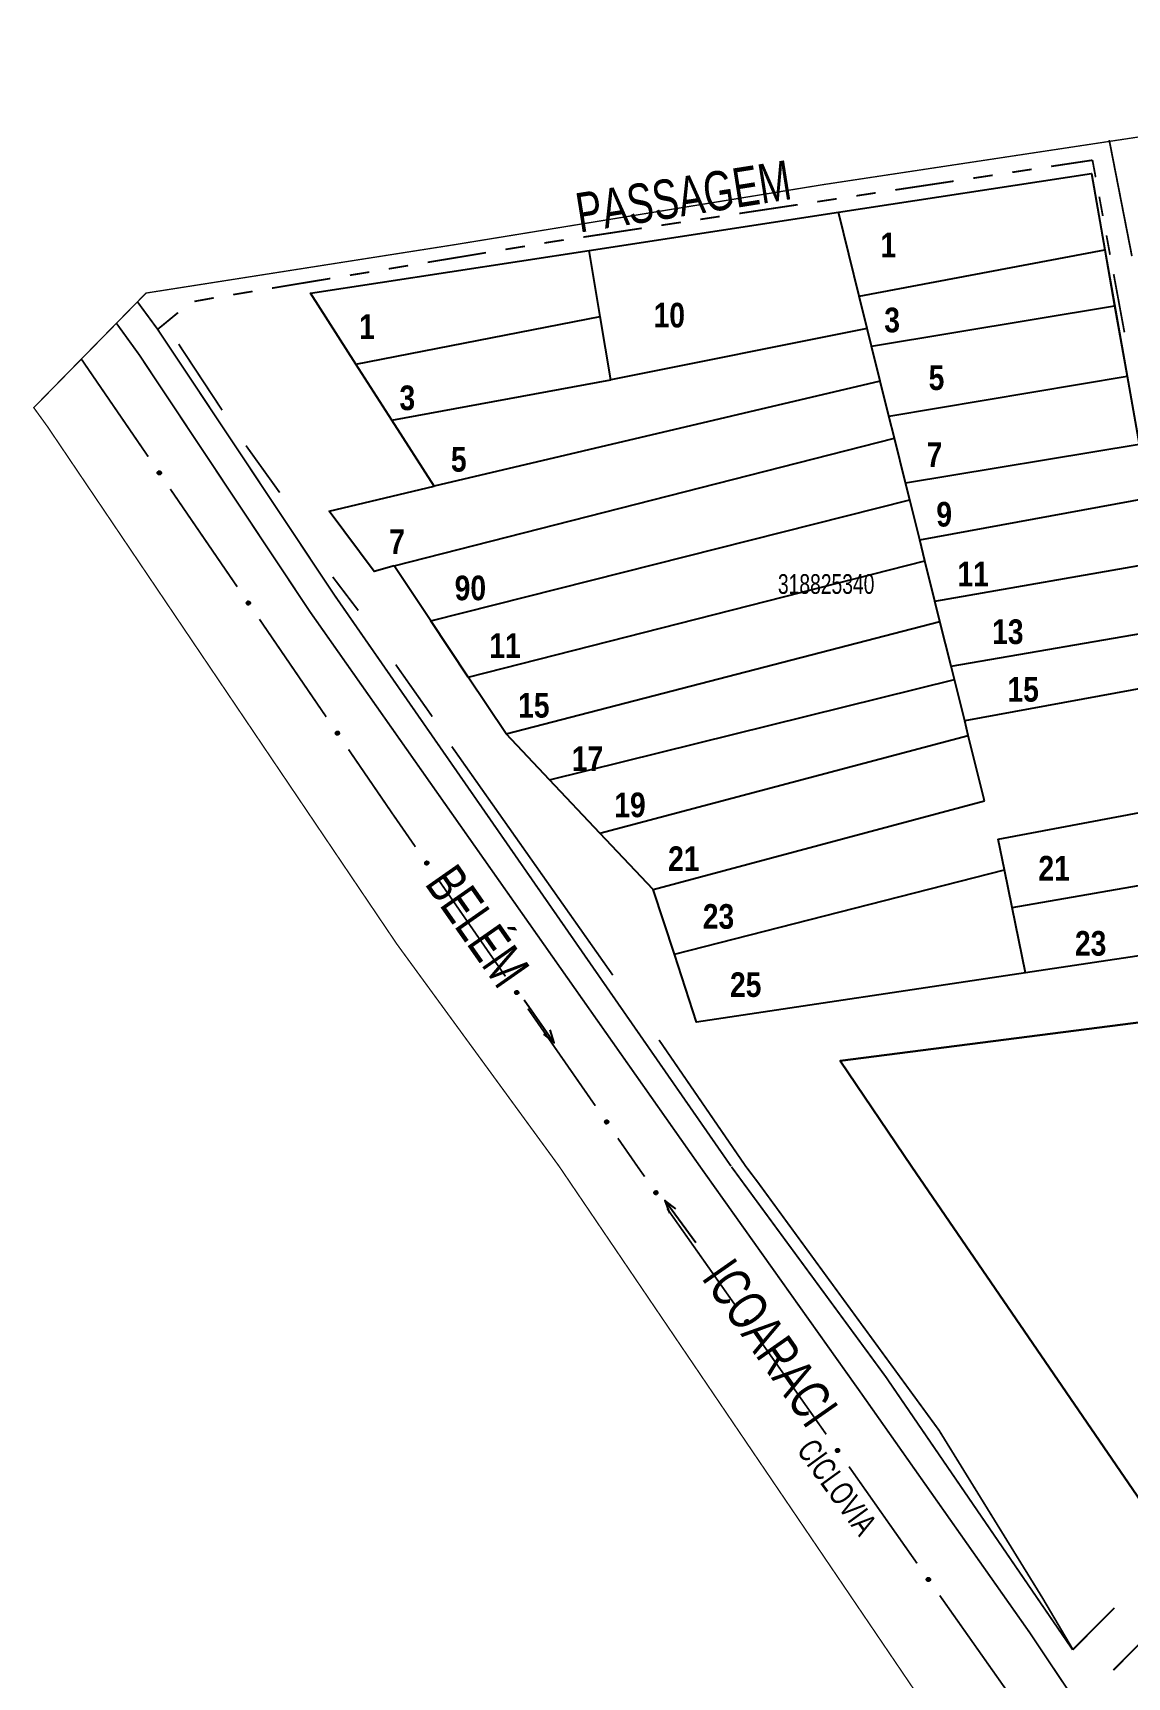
# Model space of a CAD drawing. Extents: x 204834 to 208707, y 4853033 to 4855981.
# Drawn here: x 204834.2 to 204945.2, y 4854819.3 to 4854986.2 of the extents above; entities that cross this region are included whole.
import ezdxf
from ezdxf.enums import TextEntityAlignment as Align

# ---------------------------------------------------------------- set-up
doc = ezdxf.new("R2010")
doc.units = 0
doc.header["$LTSCALE"] = 1.5
doc.header["$MEASUREMENT"] = 0
for name, pattern in [('PHANTOMX2', [5, 2.5, -0.5, 0.5, -0.5, 0.5, -0.5]), ('TRACO_05', [11, 7, -1, 0.5, -1, 0.5, -1]), ('TRACO_25', [8, 3, -1, 1, -1, 1, -1])]:
    doc.linetypes.add(name, pattern=pattern)
for name, color, linetype in [('CD-MALHA-LOTES', 40, 'CONTINUOUS'), ('CD_TXT_QUADRA', 7, 'CONTINUOUS'), ('HD-VALAS-DRENOS', 170, 'CONTINUOUS'), ('LM-LIM-SETOR-FISCAL', 7, 'CONTINUOUS'), ('RU-QUADRAS', 6, 'CONTINUOUS'), ('SV-EIXO-ROD-ESTR', 7, 'CONTINUOUS'), ('SV-EIXO-RUA-N-PAV', 6, 'CONTINUOUS'), ('SV-FX-DOM-EST', 20, 'CONTINUOUS'), ('SV-ROD-ESTADUAIS', 20, 'CONTINUOUS'), ('SV-RUA-NAO-PAV-S-GUIA-C-GUIA', 7, 'PHANTOMX2'), ('SV-TXT-ROD-EST', 20, 'CONTINUOUS'), ('SV-TXT-RUA-N-PAV-S-GUIA-C-GUIA', 7, 'CONTINUOUS'), ('SV-TXT-RUA-PAV-S-GUIA-C-GUIA', 7, 'CONTINUOUS'), ('Th_NmrPort', 7, 'CONTINUOUS')]:
    doc.layers.add(name, color=color, linetype=linetype)
doc.styles.add('ARIAL', font='ARIAL.TTF')
doc.styles.get("Standard").update_dxf_attribs({"font": 'swisscbo.ttf'})
doc.linetypes.add('Limite', pattern='A,20,-3,[130,ltypeshp.shx,S=6.35,R=0,X=0,Y=0],-3,20', length=46)

# ---------------------------------------------------------------- blocks, each defined once
blk = doc.blocks.new('COD048', base_point=(204885.53, 4854885.92))
at = {"layer": 'SV-TXT-ROD-EST'}
blk.add_line((204886.863333, 4854885.52), (204888.196667, 4854885.92), dxfattribs=at)
blk.add_lwpolyline([(204882.863333, 4854885.92), (204888.196667, 4854885.92), (204886.863333, 4854886.32)], dxfattribs=at)

msp = doc.modelspace()

# ---------------------------------------------------------------- linework, layer by layer
at = {"layer": 'CD-MALHA-LOTES', "linetype": 'Continuous', "flags": 128}
for points in [[(204915.87, 4854968.03), (204941.54, 4854971.97)], [(204941.54, 4854971.97), (204942.9, 4854964.23)], [(204890.59, 4854964.15), (204915.87, 4854968.03)], [(204917.98, 4854959.51), (204915.87, 4854968.03)], [(204862.33, 4854959.82), (204890.59, 4854964.15)], [(204891.71, 4854957.44), (204890.59, 4854964.15)], [(204917.98, 4854959.51), (204942.9, 4854964.23)], [(204942.9, 4854964.23), (204943.9, 4854958.52)], [(204866.93, 4854952.63), (204862.33, 4854959.82)], [(204918.8, 4854956.22), (204917.98, 4854959.51)], [(204919.24, 4854954.44), (204943.9, 4854958.52)], [(204943.9, 4854958.52), (204945.16, 4854951.4)], [(204866.93, 4854952.63), (204891.71, 4854957.44)], [(204892.78, 4854951.03), (204891.71, 4854957.44)], [(204918.8, 4854956.22), (204892.78, 4854951.03)], [(204919.24, 4854954.44), (204918.8, 4854956.22)], [(204920.12, 4854950.9), (204919.24, 4854954.44)], [(204870.58, 4854946.93), (204866.93, 4854952.63)], [(204921, 4854947.35), (204945.16, 4854951.4)], [(204945.16, 4854951.4), (204946.37, 4854944.5)], [(204870.58, 4854946.93), (204892.78, 4854951.03)], [(204920.12, 4854950.9), (204874.88, 4854940.22)], [(204921, 4854947.35), (204920.12, 4854950.9)], [(204874.88, 4854940.22), (204870.58, 4854946.93)], [(204921.57, 4854945.09), (204921, 4854947.35)], [(204870.82, 4854932.15), (204921.57, 4854945.09)], [(204922.69, 4854940.56), (204921.57, 4854945.09)], [(204922.69, 4854940.56), (204946.37, 4854944.5)], [(205380.76, 4854871.18), (205380.06, 4854941.57), (204916.06, 4854881.89)], [(204864.23, 4854937.71), (204874.88, 4854940.22)], [(204923.11, 4854938.85), (204922.69, 4854940.56)], [(204868.77, 4854931.56), (204864.23, 4854937.71)], [(204874.53, 4854926.57), (204923.11, 4854938.85)], [(204924.12, 4854934.8), (204923.11, 4854938.85)], [(204924.12, 4854934.8), (204947.33, 4854939.05)], [(204924.65, 4854932.65), (204924.12, 4854934.8)], [(204870.82, 4854932.15), (204868.77, 4854931.56)], [(204874.53, 4854926.57), (204870.82, 4854932.15)], [(204878.33, 4854920.85), (204924.65, 4854932.65)], [(204925.67, 4854928.56), (204924.65, 4854932.65)], [(204925.67, 4854928.56), (204948.47, 4854932.56)], [(204926.18, 4854926.51), (204925.67, 4854928.56)], [(204878.33, 4854920.85), (204874.53, 4854926.57)], [(204882.17, 4854915.09), (204926.18, 4854926.51)], [(204927.31, 4854921.95), (204926.18, 4854926.51)], [(204927.31, 4854921.95), (204949.65, 4854925.82)], [(204927.64, 4854920.62), (204927.31, 4854921.95)], [(204882.17, 4854915.09), (204878.33, 4854920.85)], [(204886.57, 4854910.43), (204927.64, 4854920.62)], [(204928.69, 4854916.4), (204927.64, 4854920.62)], [(204950.6, 4854920.44), (204928.69, 4854916.4)], [(204929.05, 4854914.93), (204928.69, 4854916.4)], [(204886.57, 4854910.43), (204882.17, 4854915.09)], [(204891.69, 4854905), (204929.05, 4854914.93)], [(204930.7, 4854908.28), (204929.05, 4854914.93)], [(204891.69, 4854905), (204886.57, 4854910.43)], [(204897.1, 4854899.28), (204930.7, 4854908.28)], [(204932.09, 4854904.4), (204952.74, 4854908.28)], [(204897.1, 4854899.28), (204891.69, 4854905)], [(204932.73, 4854901.28), (204932.09, 4854904.4)], [(204899.24, 4854892.72), (204932.73, 4854901.28)], [(204933.5, 4854897.45), (204932.73, 4854901.28)], [(204933.5, 4854897.45), (204957.79, 4854901.7)], [(204899.24, 4854892.72), (204897.1, 4854899.28)], [(204934.85, 4854890.82), (204933.5, 4854897.45)], [(204959.47, 4854894.52), (204934.85, 4854890.82)], [(204901.49, 4854885.81), (204899.24, 4854892.72)], [(204934.85, 4854890.82), (204901.49, 4854885.81)], [(204916.06, 4854881.89), (204923.31, 4854871.15)], [(204923.31, 4854871.15), (204969.87, 4854803.16)]]:
    msp.add_lwpolyline(points, dxfattribs=at)
at = {"layer": 'HD-VALAS-DRENOS', "linetype": 'TRACO_05', "const_width": 0.18}
for points in [[(204848.95, 4854954.65), (204853.36, 4854947.95)], [(204855.78, 4854944.35), (204859.2, 4854939.58)], [(204864.58, 4854931.02), (204867.17, 4854927.61)], [(204870.97, 4854922.12), (204874.68, 4854916.84)], [(204876.66, 4854913.8), (204892.99, 4854890.6)], [(204897.68, 4854884.02), (204906.48, 4854871.19)], [(204906.48, 4854871.19), (204907.73, 4854869.54), (204926.09, 4854844.39), (204936.59, 4854827.37)], [(204936.59, 4854827.37), (204939.63, 4854822.21)]]:
    msp.add_lwpolyline(points, dxfattribs=at)
at = {"layer": 'LM-LIM-SETOR-FISCAL', "linetype": 'Limite', "ltscale": 0.1, "const_width": 0.13, "flags": 128}
msp.add_lwpolyline([(208132.13, 4853213.19), (208114.89, 4853209.76), (208079.6, 4853197.34), (208051.55, 4853180.72), (208025.58, 4853147.48), (208008.96, 4853121.51), (207990.27, 4853095.54), (207977.18, 4853074.27), (207977.18, 4853074.27), (207977.25, 4853074.22), (207977.18, 4853074.27), (207956.1, 4853085.93), (207945.82, 4853090.68), (207936.07, 4853099.64), (207925.79, 4853113.08), (207912.87, 4853122.04), (207901.27, 4853129.42), (207885.99, 4853134.43), (207866.22, 4853130.48), (207857.06, 4853117.3), (207855.74, 4853109.65), (207854.29, 4853104.12), (207849.81, 4853098.58), (207843.48, 4853094.63), (207832.35, 4853091.47), (207826.81, 4853088.04), (207822.46, 4853090.02), (207820.49, 4853094.5), (207817.85, 4853098.72), (207811.26, 4853102.27), (207805.07, 4853103.59), (207799.14, 4853104.38), (207790.7, 4853104.38), (207787.01, 4853100.03), (207786.62, 4853093.31), (207788.2, 4853087.12), (207790.57, 4853079.61), (207790.97, 4853071.24), (207790.84, 4853064.52), (207788.33, 4853057.66), (207782.8, 4853050.28), (207778.71, 4853047.25), (207773.44, 4853045.67), (207762.04, 4853043.3), (207754.13, 4853041.45), (207747.15, 4853035.92), (207736.87, 4853033.41), (207724.88, 4853033.81), (207719.34, 4853036.97), (207718.29, 4853046.46), (207718.15, 4853057.73), (207718.02, 4853064.06), (207716.7, 4853070.78), (207713.41, 4853075.39), (207708.27, 4853076.71), (207703.66, 4853075.26), (207699.7, 4853071.57), (207695.82, 4853066.3), (207691.07, 4853063.26), (207679.08, 4853063.26), (207668.54, 4853066.43), (207663.92, 4853071.17), (207660.23, 4853076.31), (207656.54, 4853081.71), (207653.12, 4853086.99), (207651.8, 4853094.76), (207650.35, 4853101.35), (207645.47, 4853108.07), (207638.75, 4853112.42), (207633.48, 4853114.13), (207625.51, 4853116.05), (207616.55, 4853118.55), (207607.72, 4853121.45), (207599.15, 4853123.03), (207589.26, 4853124.48), (207579.64, 4853122.9), (207567.98, 4853122.5), (207563.63, 4853123.29), (207559.41, 4853125.53), (207549.66, 4853131.07), (207540.31, 4853134.1), (207534.9, 4853135.16), (207526.34, 4853135.42), (207517.37, 4853134.63), (207509.86, 4853132.26), (207501.03, 4853132.12), (207496.16, 4853134.1), (207489.44, 4853138.19), (207485.09, 4853140.95), (207483.24, 4853145.3), (207433.38, 4853135.75), (207434.67, 4853127.72), (207426.82, 4853124.81), (207415.73, 4853122.98), (207396.77, 4853120.95), (207392.49, 4853119.11), (207387.47, 4853118.39), (207381.3, 4853117.24), (207376.56, 4853116.38), (207369.1, 4853115.23), (207357.97, 4853112.75), (207344.5, 4853111.15), (207333.42, 4853111.36), (207328.77, 4853111.37), (207320.7, 4853109.57), (207319.42, 4853105.86), (207317.92, 4853104.36), (207313.42, 4853103), (207306.84, 4853102), (207303.18, 4853099.75), (207300.74, 4853099.94), (207297.24, 4853101.27), (207294.36, 4853102.41), (207290.13, 4853102.41), (207285.91, 4853101.58), (207283.75, 4853100.66), (207281.89, 4853098.7), (207278.14, 4853097.67), (207267.11, 4853095.09), (207250.59, 4853091.4), (207242.24, 4853089.87), (207232.02, 4853089.01), (207225.74, 4853087.76), (207218.42, 4853086.81), (207208.78, 4853084.88), (207201.06, 4853083.36), (207192.55, 4853081.52), (207188.75, 4853080.47), (207183.81, 4853079.34), (207181.54, 4853078.81), (207178.97, 4853078.21), (207175.42, 4853077.24), (207161.51, 4853073.61), (207134.62, 4853067.5), (207121.18, 4853063.43), (207109.77, 4853060.98), (207083.02, 4853055.24), (207071.92, 4853053.66), (207063.04, 4853052.2), (207057.57, 4853051.22), (207048.59, 4853049.32), (207041.5, 4853047.9), (207028.02, 4853045.07), (207018.95, 4853043.22), (207009.04, 4853041.02), (207007.25, 4853052.87), (207006.42, 4853057.28), (207004.98, 4853065.92), (207003.06, 4853076.97), (207001.71, 4853082.51), (207000.15, 4853089.03), (206998.25, 4853095.75), (206995.98, 4853101.99), (206993.74, 4853107.81), (206987.39, 4853105.57), (206977.81, 4853100.47), (206967.6, 4853097.61), (206962.59, 4853093.58), (206958.92, 4853089.46), (206955.6, 4853082.5), (206950.01, 4853078.17), (206943.28, 4853074.5), (206936.66, 4853071.45), (206932.61, 4853069.6), (206929.01, 4853068.36), (206924.61, 4853067.87), (206920.58, 4853068.19), (206915.12, 4853068.72), (206902.95, 4853070.8), (206891.38, 4853067.85), (206880.4, 4853065.73), (206872.64, 4853064.04), (206858.24, 4853060.22), (206847.8, 4853057.54), (206840.17, 4853055.43), (206828.46, 4853052.32), (206822.53, 4853050.63), (206811.52, 4853047.66), (206803.01, 4853045.24), (206783.97, 4853039.27), (206779.35, 4853035.22), (206768.83, 4853039.64), (206726.11, 4853063.48), (206713.2, 4853068.45), (206676.44, 4853090.31), (206672.42, 4853095.9), (206668.43, 4853097.71), (206665.78, 4853098.35), (206614.27, 4853094.76), (206560.2, 4853092.06), (206527.07, 4853088.1), (206526.63, 4853090.28), (206436.89, 4853085.62), (206403.59, 4853083.9), (206378.69, 4853082.54), (206306.59, 4853077.18), (206281.43, 4853073.09), (206250.76, 4853068.13), (206249.32, 4853067.81), (206241.73, 4853106.06), (206174.74, 4853099.25), (206115.25, 4853096.39), (206097.24, 4853093.29), (206088.22, 4853093.5), (206047.56, 4853092.24), (205987.11, 4853086.63), (205973.22, 4853086.23), (205954.27, 4853084.91), (205875.14, 4853081.42), (205864.61, 4853080.53), (205796.33, 4853076.78), (205791.35, 4853076.88), (205760.46, 4853075.4), (205708.12, 4853073.2), (205697.96, 4853072.98), (205694.02, 4853072.84), (205648.48, 4853073.83), (205657.67, 4853139.89), (205663.09, 4853176.52), (205673.5, 4853240.08), (205679.81, 4853273), (205682.39, 4853291.1), (205686.45, 4853319.25), (205690.23, 4853344.16), (205693.06, 4853366.18), (205695.8, 4853385.06), (205698.77, 4853405.47), (205701.84, 4853427.15), (205703.38, 4853440.04), (205705.6, 4853461.25), (205707.13, 4853485.05), (205708.09, 4853504.93), (205707.25, 4853529.87), (205706.63, 4853547.82), (205704.33, 4853573.07), (205701.82, 4853593.22), (205697.65, 4853618.26), (205692.43, 4853645.81), (205685.96, 4853670.23), (205679.7, 4853691.73), (205670, 4853719.35), (205658.78, 4853745.51), (205610.54, 4853829.65), (205562.78, 4853902.04), (205476.94, 4854024.43), (205418.69, 4854109.18), (205356.81, 4854200.14), (205285.27, 4854304.56), (205232.63, 4854379.82), (205148.32, 4854500.33), (205059.6, 4854625.34), (204995.99, 4854716.47), (204934.98, 4854801.22), (204887.55, 4854871.19), (204871.08, 4854893.76), (204835.64, 4854946.28), (204834.25, 4854948.2), (204845.64, 4854959.83), (204876.75, 4854964.71), (204914.35, 4854970.84), (204996.87, 4854983.31), (205090.66, 4854997.71), (205105.98, 4854999.94), (205187.94, 4855012.05), (205245.94, 4855021.11), (205272.68, 4855025.85), (205289.82, 4855028.52), (205353.63, 4855038.1), (205379.87, 4855044.32), (205380.17, 4855053.59), (205399.55, 4855054.95), (205426.54, 4855056.03), (205437.99, 4855056.62), (205499.63, 4855060.67), (205539.31, 4855063.19), (205567.09, 4855064.98), (205582.41, 4855066.09), (205635.91, 4855070), (205692.95, 4855073.42), (205739.37, 4855076.32), (205755.85, 4855076.88), (205779.09, 4855078.91), (205796.39, 4855080.33), (205832.27, 4855082.2), (205855.36, 4855083.58), (205884.96, 4855084.97), (205904.85, 4855085.43), (205945.85, 4855088.06), (205975.45, 4855089.94), (205990.04, 4855090.61), (206010.45, 4855091.62), (206021.42, 4855091.93), (206022.38, 4855094.63), (206023.19, 4855099.07), (206023.73, 4855105.32), (206023.73, 4855114.57), (206023.61, 4855122.77), (206023.73, 4855128.91), (206023.31, 4855148.74), (206059.09, 4855155.08), (206090.43, 4855139.24), (206138.56, 4855111.07), (206178.75, 4855088.19), (206206.79, 4855072.52), (206222.46, 4855062.86), (206230.38, 4855057.64), (206237.19, 4855052.51), (206245.02, 4855046.96), (206277.61, 4855028.92), (206315.11, 4855009.06), (206322.43, 4855004.94), (206334.61, 4854998.15), (206344.05, 4854991.94), (206370.01, 4854978.16), (206377.13, 4854974.52), (206383.62, 4854970.88), (206391.86, 4854965.97), (206400.96, 4854960.99), (206409.67, 4854956.24), (206418.06, 4854951.81), (206428.03, 4854946.58), (206436.74, 4854941.99), (206446.39, 4854936.45), (206454.94, 4854931.86), (206463.33, 4854927.27), (206473.94, 4854921.41), (206483.44, 4854916.66), (206493.49, 4854911.28), (206502.2, 4854906.53), (206509.16, 4854902.73), (206517.55, 4854899.17), (206528.48, 4854896), (206549.69, 4854889.67), (206564.41, 4854883.97), (206567.2, 4854879.08), (206570.83, 4854883.26), (206576.05, 4854891.17), (206582.86, 4854902.57), (206588.24, 4854910.17), (206594.1, 4854919.67), (206601.38, 4854929.09), (206611.99, 4854937.95), (206625.76, 4854949.98), (206640.32, 4854965.18), (206646.34, 4854973.73), (206650.93, 4854980.7), (206656.31, 4854989.4), (206659.8, 4854993.84), (206666.37, 4855000.56), (206674.91, 4855008.32), (206682.51, 4855016.24), (206687.1, 4855021.3), (206689.8, 4855026.21), (206695.97, 4855035.87), (206702.46, 4855046.95), (206709.74, 4855060.01), (206715.44, 4855068.88), (206721.77, 4855075.21), (206727.79, 4855082.65), (206732.22, 4855088.66), (206736.5, 4855097.05), (206739.58, 4855106.79), (206740.85, 4855116.29), (206741.17, 4855125.63), (206741.64, 4855134.02), (206741.17, 4855142.09), (206742.12, 4855150.72), (206742.75, 4855160.06), (206742.43, 4855173.36), (206743.07, 4855183.81), (206745.76, 4855192.36), (206748.45, 4855197.74), (206758.11, 4855205.5), (206768.24, 4855208.82), (206775.2, 4855210.56), (206778.84, 4855212.3), (206783.44, 4855216.26), (206786.6, 4855221.64), (206789.29, 4855225.29), (206792.14, 4855229.4), (206795.63, 4855232.73), (206801.01, 4855234.47), (206808.45, 4855236.21), (206816.52, 4855237.63), (206822.22, 4855240.17), (206827.6, 4855242.54), (206831.4, 4855244.28), (206836.63, 4855244.44), (206839.95, 4855243.97), (206842.19, 4855243.65), (206845.62, 4855240.46), (206849.62, 4855235.99), (206854.58, 4855232.12), (206859.64, 4855229.78), (206864.76, 4855227.39), (206870.2, 4855225.04), (206874.73, 4855222.3), (206878.92, 4855219.29), (206882.98, 4855215.83), (206887.98, 4855212.7), (206893.95, 4855209.85), (206900.29, 4855207.85), (206907.15, 4855206.19), (206913.73, 4855205.04), (206920.81, 4855203.6), (206927.56, 4855201.94), (206933.6, 4855200.48), (206939.89, 4855199.17), (206945.67, 4855197.5), (206951.88, 4855196.77), (206955.65, 4855197.17), (206957.31, 4855197.34), (206961.86, 4855199.66), (206966.53, 4855198.43), (206972.05, 4855197.76), (206977.41, 4855196.39), (206983.23, 4855195.87), (206988.52, 4855195.58), (206994.38, 4855194.99), (206999.44, 4855194.4), (207005.61, 4855193.62), (207012.36, 4855193.6), (207017.57, 4855195.37), (207023.03, 4855199.41), (207027.73, 4855202.05), (207032.27, 4855204.91), (207036.83, 4855207.98), (207041.71, 4855210.66), (207047.65, 4855212.46), (207053.63, 4855214.05), (207060.03, 4855216.42), (207065.62, 4855219.18), (207071.3, 4855222.28), (207076, 4855226.44), (207079.82, 4855231.03), (207081.1, 4855236.76), (207082.6, 4855241.31), (207088.02, 4855243.94), (207090.58, 4855249.59), (207089.81, 4855256.18), (207088.3, 4855261.39), (207091.68, 4855264.78), (207096.44, 4855266.15), (207101.11, 4855269.63), (207105.02, 4855274.18), (207109.74, 4855275.56), (207115.56, 4855275.11), (207120.83, 4855274.22), (207125.84, 4855273.37), (207131.74, 4855271.63), (207137.13, 4855270.1), (207140.28, 4855270.08), (207149.52, 4855272.92), (207159.75, 4855279.15), (207168.21, 4855287.16), (207178.44, 4855293.84), (207190.46, 4855299.18), (207198.91, 4855306.29), (207210.48, 4855312.52), (207226.05, 4855320.31), (207238.96, 4855331.88), (207248.75, 4855350.57), (207250.97, 4855379.94), (207256.76, 4855404.86), (207263.43, 4855423.99), (207271.89, 4855446.69), (207282.57, 4855472.94), (207294.81, 4855494.97), (207326.84, 4855524.34), (207365.56, 4855558.16), (207387.07, 4855586.87), (207407.16, 4855615.16), (207422.96, 4855638.92), (207434.53, 4855666.07), (207438.09, 4855689.65), (207436.31, 4855734.15), (207437.65, 4855776.65), (207435.87, 4855804.68), (207437.2, 4855838.5), (207442.99, 4855862.09), (207450.11, 4855888.79), (207460.34, 4855908.81), (207484.89, 4855935.84), (207514.89, 4855951.47), (207555.87, 4855955.7), (207618.39, 4855944.29), (207657.68, 4855935.84), (207679.23, 4855930.77), (207701.08, 4855927.5), (207727.34, 4855933.29), (207757.59, 4855943.08), (207797.2, 4855948.42), (207840.36, 4855943.52), (207880.86, 4855931.06), (207908.47, 4855922.08), (207928.08, 4855916.75), (207978.98, 4855907.33), (207988.92, 4855905.77), (208022.36, 4855902.14), (208058.85, 4855901.25), (208090, 4855903.03), (208114.96, 4855908.68), (208130.68, 4855913.81), (208161.85, 4855928.41), (208188.89, 4855948.62), (208218.29, 4855981.06), (208246.45, 4855971.34), (208278.32, 4855947.49), (208315.9, 4855902.87), (208367.57, 4855812.45), (208407.49, 4855740.82), (208443.9, 4855682.11), (208501.44, 4855564.09), (208520.23, 4855513.59), (208554.28, 4855420.83), (208582.46, 4855346.85), (208608.3, 4855254.08), (208634.13, 4855164.83), (208662.31, 4855069.71), (208689.32, 4854981.64), (208696.37, 4854928.8), (208702.51, 4854871.1), (208702.64, 4854844.17), (208698.6, 4854815.34), (208685.17, 4854772.09), (208669.12, 4854736.78), (208666.53, 4854731.08), (208618.81, 4854675.16), (208569.26, 4854639.06), (208558.41, 4854631.16), (208530.44, 4854622.7), (208494.29, 4854611.78), (208442.09, 4854593.13), (208386.91, 4854561.82), (208367.53, 4854543.92), (208320.55, 4854507.76), (208301.91, 4854481.66), (208287, 4854448.85), (208272.08, 4854390.69), (208264.63, 4854342.97), (208264.41, 4854341.07), (208259.41, 4854296.74), (208259.41, 4854241.19), (208259.41, 4854191.98), (208256.43, 4854122.63), (208248.97, 4854065.96), (208232.56, 4854015.63), (208216.16, 4853966.42), (208198.26, 4853911.24), (208184.84, 4853872.46), (208177.39, 4853828.47), (208173.66, 4853792.31), (208166.95, 4853749.8), (208162.4, 4853719.3), (208164.42, 4853685.56), (208172.06, 4853630.34), (208197.55, 4853545.38), (208223.89, 4853510.55), (208245.13, 4853460.42), (208259.57, 4853406.68), (208260.42, 4853403.5), (208260.52, 4853398.64), (208261.27, 4853362.72), (208252.77, 4853293.05), (208222.19, 4853252.27), (208166.97, 4853226.79)], close=True, dxfattribs=at)
at = {"layer": 'RU-QUADRAS', "linetype": 'Continuous'}
for points in [[(204959.47, 4854894.52), (204934.85, 4854890.82), (204901.49, 4854885.81), (204899.24, 4854892.72), (204897.1, 4854899.28), (204891.69, 4854905), (204886.57, 4854910.43), (204882.17, 4854915.09), (204878.33, 4854920.85), (204874.53, 4854926.57), (204870.82, 4854932.15), (204868.77, 4854931.56), (204864.23, 4854937.71), (204874.88, 4854940.22), (204870.58, 4854946.93), (204866.93, 4854952.63), (204862.33, 4854959.82), (204862.33, 4854959.82), (204890.59, 4854964.15), (204915.87, 4854968.03), (204941.54, 4854971.97), (204942.9, 4854964.23), (204945.16, 4854951.4), (204946.37, 4854944.5)], [(205083.7, 4854780.65), (205025.05, 4854771.79), (204993, 4854765.19), (204980.95, 4854784.29), (204969.87, 4854803.16), (204923.31, 4854871.15), (204916.06, 4854881.89), (204916.06, 4854881.89), (205380.06, 4854941.57)]]:
    msp.add_lwpolyline(points, dxfattribs=at)
at = {"layer": 'SV-EIXO-ROD-ESTR', "const_width": 0.18}
for points in [[(204839.08, 4854953.13), (204845.86, 4854943.23)], [(204848.11, 4854939.93), (204854.89, 4854930.02)], [(204857.15, 4854926.72), (204863.92, 4854916.81)], [(204866.18, 4854913.51), (204870.69, 4854906.91)], [(204870.69, 4854906.91), (204870.7, 4854906.9)], [(204870.7, 4854906.9), (204872.97, 4854903.62)], [(204875.26, 4854900.34), (204882.1, 4854890.48)], [(204884.38, 4854887.19), (204891.22, 4854877.34)], [(204893.5, 4854874.05), (204895.21, 4854871.59)], [(204895.21, 4854871.59), (204895.48, 4854871.2)], [(204895.64, 4854870.97), (204895.48, 4854871.2)], [(204896.22, 4854870.15), (204895.64, 4854870.97)], [(204905.43, 4854857.07), (204898.52, 4854866.88)], [(204914.64, 4854843.99), (204907.73, 4854853.8)], [(204923.85, 4854830.9), (204916.95, 4854840.72)], [(204933.07, 4854817.82), (204926.16, 4854827.63)]]:
    msp.add_lwpolyline(points, dxfattribs=at)
at = {"layer": 'SV-EIXO-ROD-ESTR'}
for points in [[(204846.99, 4854941.76), (204847.04, 4854941.75), (204847.08, 4854941.73), (204847.11, 4854941.71), (204847.13, 4854941.68), (204847.15, 4854941.65), (204847.16, 4854941.62), (204847.16, 4854941.58), (204847.16, 4854941.53), (204847.14, 4854941.49), (204847.11, 4854941.46), (204847.09, 4854941.43), (204847.06, 4854941.42), (204847.02, 4854941.41), (204846.98, 4854941.41), (204846.93, 4854941.41), (204846.89, 4854941.43), (204846.86, 4854941.46), (204846.84, 4854941.48), (204846.82, 4854941.51), (204846.81, 4854941.55), (204846.81, 4854941.59), (204846.82, 4854941.64), (204846.84, 4854941.68), (204846.86, 4854941.71), (204846.89, 4854941.73), (204846.92, 4854941.75), (204846.95, 4854941.76), (204846.99, 4854941.76)], [(204856.03, 4854928.55), (204856.07, 4854928.54), (204856.11, 4854928.53), (204856.14, 4854928.5), (204856.16, 4854928.47), (204856.18, 4854928.44), (204856.19, 4854928.41), (204856.2, 4854928.37), (204856.19, 4854928.32), (204856.17, 4854928.28), (204856.15, 4854928.25), (204856.12, 4854928.23), (204856.09, 4854928.21), (204856.05, 4854928.2), (204856.01, 4854928.2), (204855.96, 4854928.21), (204855.92, 4854928.22), (204855.89, 4854928.25), (204855.87, 4854928.28), (204855.85, 4854928.31), (204855.84, 4854928.34), (204855.84, 4854928.38), (204855.85, 4854928.43), (204855.87, 4854928.47), (204855.89, 4854928.5), (204855.92, 4854928.52), (204855.95, 4854928.54), (204855.98, 4854928.55), (204856.03, 4854928.55)], [(204865.06, 4854915.34), (204865.11, 4854915.34), (204865.15, 4854915.32), (204865.18, 4854915.3), (204865.2, 4854915.27), (204865.21, 4854915.24), (204865.22, 4854915.2), (204865.23, 4854915.16), (204865.22, 4854915.11), (204865.2, 4854915.07), (204865.18, 4854915.04), (204865.15, 4854915.02), (204865.12, 4854915), (204865.08, 4854914.99), (204865.04, 4854914.99), (204864.99, 4854915), (204864.95, 4854915.02), (204864.93, 4854915.04), (204864.9, 4854915.07), (204864.89, 4854915.1), (204864.88, 4854915.13), (204864.87, 4854915.18), (204864.88, 4854915.22), (204864.9, 4854915.26), (204864.92, 4854915.29), (204864.95, 4854915.31), (204864.98, 4854915.33), (204865.02, 4854915.34), (204865.06, 4854915.34)], [(204874.12, 4854902.16), (204874.17, 4854902.15), (204874.21, 4854902.14), (204874.24, 4854902.11), (204874.26, 4854902.09), (204874.28, 4854902.05), (204874.29, 4854902.02), (204874.29, 4854901.98), (204874.29, 4854901.93), (204874.27, 4854901.89), (204874.24, 4854901.86), (204874.22, 4854901.84), (204874.19, 4854901.82), (204874.15, 4854901.81), (204874.11, 4854901.81), (204874.06, 4854901.82), (204874.02, 4854901.83), (204873.99, 4854901.86), (204873.97, 4854901.88), (204873.95, 4854901.92), (204873.94, 4854901.95), (204873.94, 4854901.99), (204873.95, 4854902.04), (204873.96, 4854902.08), (204873.99, 4854902.11), (204874.02, 4854902.13), (204874.05, 4854902.15), (204874.08, 4854902.16), (204874.12, 4854902.16)], [(204883.25, 4854889.02), (204883.29, 4854889.01), (204883.33, 4854888.99), (204883.36, 4854888.97), (204883.38, 4854888.94), (204883.4, 4854888.91), (204883.41, 4854888.88), (204883.42, 4854888.84), (204883.41, 4854888.79), (204883.39, 4854888.75), (204883.37, 4854888.72), (204883.34, 4854888.69), (204883.31, 4854888.68), (204883.27, 4854888.67), (204883.23, 4854888.66), (204883.18, 4854888.67), (204883.14, 4854888.69), (204883.12, 4854888.71), (204883.09, 4854888.74), (204883.08, 4854888.77), (204883.07, 4854888.81), (204883.06, 4854888.85), (204883.07, 4854888.9), (204883.09, 4854888.94), (204883.11, 4854888.96), (204883.14, 4854888.98), (204883.17, 4854889), (204883.2, 4854889.02), (204883.25, 4854889.02)], [(204892.37, 4854875.87), (204892.42, 4854875.87), (204892.46, 4854875.85), (204892.49, 4854875.83), (204892.51, 4854875.8), (204892.53, 4854875.77), (204892.54, 4854875.73), (204892.54, 4854875.69), (204892.53, 4854875.64), (204892.51, 4854875.6), (204892.49, 4854875.57), (204892.46, 4854875.55), (204892.43, 4854875.53), (204892.4, 4854875.52), (204892.36, 4854875.52), (204892.31, 4854875.53), (204892.27, 4854875.55), (204892.24, 4854875.57), (204892.22, 4854875.6), (204892.2, 4854875.63), (204892.19, 4854875.66), (204892.19, 4854875.7), (204892.2, 4854875.75), (204892.21, 4854875.79), (204892.23, 4854875.82), (204892.26, 4854875.84), (204892.29, 4854875.86), (204892.33, 4854875.87), (204892.37, 4854875.87)], [(204897.36, 4854868.33), (204897.32, 4854868.34), (204897.28, 4854868.36), (204897.25, 4854868.38), (204897.23, 4854868.41), (204897.21, 4854868.44), (204897.2, 4854868.47), (204897.19, 4854868.51), (204897.2, 4854868.56), (204897.22, 4854868.6), (204897.24, 4854868.63), (204897.27, 4854868.66), (204897.3, 4854868.67), (204897.33, 4854868.68), (204897.38, 4854868.69), (204897.42, 4854868.68), (204897.46, 4854868.66), (204897.49, 4854868.64), (204897.51, 4854868.61), (204897.53, 4854868.58), (204897.54, 4854868.55), (204897.55, 4854868.5), (204897.54, 4854868.46), (204897.52, 4854868.42), (204897.5, 4854868.39), (204897.47, 4854868.37), (204897.44, 4854868.35), (204897.41, 4854868.34), (204897.36, 4854868.33)], [(204906.58, 4854855.25), (204906.53, 4854855.26), (204906.49, 4854855.28), (204906.46, 4854855.3), (204906.44, 4854855.33), (204906.42, 4854855.36), (204906.41, 4854855.39), (204906.4, 4854855.43), (204906.41, 4854855.48), (204906.43, 4854855.52), (204906.45, 4854855.55), (204906.48, 4854855.57), (204906.51, 4854855.59), (204906.55, 4854855.6), (204906.59, 4854855.61), (204906.64, 4854855.6), (204906.68, 4854855.58), (204906.7, 4854855.56), (204906.73, 4854855.53), (204906.74, 4854855.5), (204906.75, 4854855.46), (204906.76, 4854855.42), (204906.75, 4854855.37), (204906.73, 4854855.33), (204906.71, 4854855.31), (204906.68, 4854855.28), (204906.65, 4854855.27), (204906.62, 4854855.25), (204906.58, 4854855.25)], [(204915.79, 4854842.17), (204915.74, 4854842.18), (204915.7, 4854842.19), (204915.67, 4854842.22), (204915.65, 4854842.24), (204915.63, 4854842.27), (204915.62, 4854842.31), (204915.62, 4854842.35), (204915.62, 4854842.4), (204915.64, 4854842.44), (204915.66, 4854842.47), (204915.69, 4854842.49), (204915.72, 4854842.51), (204915.76, 4854842.52), (204915.8, 4854842.52), (204915.85, 4854842.51), (204915.89, 4854842.5), (204915.91, 4854842.47), (204915.94, 4854842.45), (204915.96, 4854842.42), (204915.97, 4854842.38), (204915.97, 4854842.34), (204915.96, 4854842.29), (204915.95, 4854842.25), (204915.92, 4854842.22), (204915.89, 4854842.2), (204915.86, 4854842.18), (204915.83, 4854842.17), (204915.79, 4854842.17)], [(204925, 4854829.09), (204924.95, 4854829.09), (204924.91, 4854829.11), (204924.88, 4854829.13), (204924.86, 4854829.16), (204924.84, 4854829.19), (204924.83, 4854829.23), (204924.83, 4854829.27), (204924.84, 4854829.32), (204924.85, 4854829.36), (204924.88, 4854829.39), (204924.9, 4854829.41), (204924.93, 4854829.43), (204924.97, 4854829.44), (204925.01, 4854829.44), (204925.06, 4854829.43), (204925.1, 4854829.42), (204925.13, 4854829.39), (204925.15, 4854829.36), (204925.17, 4854829.33), (204925.18, 4854829.3), (204925.18, 4854829.26), (204925.17, 4854829.21), (204925.16, 4854829.17), (204925.13, 4854829.14), (204925.11, 4854829.12), (204925.08, 4854829.1), (204925.04, 4854829.09), (204925, 4854829.09)]]:
    msp.add_lwpolyline(points, close=True, dxfattribs=at)
for points in [[(204846.81, 4854941.59), (204846.98, 4854941.41)], [(204846.81, 4854941.55), (204846.93, 4854941.41)], [(204846.82, 4854941.64), (204847.02, 4854941.41)], [(204846.82, 4854941.61), (204847, 4854941.41)], [(204846.82, 4854941.57), (204846.95, 4854941.42)], [(204846.82, 4854941.53), (204846.91, 4854941.43)], [(204846.82, 4854941.51), (204846.89, 4854941.43)], [(204846.83, 4854941.66), (204847.03, 4854941.42)], [(204846.84, 4854941.68), (204847.06, 4854941.42)], [(204846.85, 4854941.69), (204847.07, 4854941.43)], [(204846.86, 4854941.71), (204847.09, 4854941.43)], [(204846.87, 4854941.71), (204847.1, 4854941.45)], [(204846.89, 4854941.73), (204847.11, 4854941.46)], [(204846.91, 4854941.73), (204847.12, 4854941.48)], [(204846.92, 4854941.75), (204847.14, 4854941.49)], [(204846.94, 4854941.75), (204847.14, 4854941.51)], [(204846.95, 4854941.76), (204847.16, 4854941.53)], [(204846.97, 4854941.76), (204847.16, 4854941.55)], [(204846.99, 4854941.76), (204847.16, 4854941.58)], [(204847.02, 4854941.75), (204847.16, 4854941.6)], [(204847.04, 4854941.75), (204847.16, 4854941.62)], [(204847.07, 4854941.74), (204847.15, 4854941.64)], [(204847.08, 4854941.73), (204847.15, 4854941.65)], [(204855.84, 4854928.38), (204856.01, 4854928.2)], [(204855.84, 4854928.34), (204855.96, 4854928.21)], [(204855.85, 4854928.43), (204856.05, 4854928.2)], [(204855.85, 4854928.41), (204856.03, 4854928.2)], [(204855.85, 4854928.36), (204855.98, 4854928.21)], [(204855.85, 4854928.32), (204855.94, 4854928.22)], [(204855.85, 4854928.31), (204855.92, 4854928.22)], [(204855.86, 4854928.45), (204856.07, 4854928.21)], [(204855.87, 4854928.47), (204856.09, 4854928.21)], [(204855.88, 4854928.48), (204856.1, 4854928.22)], [(204855.89, 4854928.5), (204856.12, 4854928.23)], [(204855.91, 4854928.51), (204856.13, 4854928.24)], [(204855.92, 4854928.52), (204856.15, 4854928.25)], [(204855.94, 4854928.53), (204856.16, 4854928.27)], [(204855.95, 4854928.54), (204856.17, 4854928.28)], [(204855.97, 4854928.54), (204856.18, 4854928.3)], [(204855.98, 4854928.55), (204856.19, 4854928.32)], [(204856, 4854928.55), (204856.19, 4854928.35)], [(204856.03, 4854928.55), (204856.2, 4854928.37)], [(204856.05, 4854928.55), (204856.19, 4854928.39)], [(204856.07, 4854928.54), (204856.19, 4854928.41)], [(204856.1, 4854928.53), (204856.18, 4854928.43)], [(204856.11, 4854928.53), (204856.18, 4854928.44)], [(204864.87, 4854915.18), (204865.04, 4854914.99)], [(204864.88, 4854915.22), (204865.08, 4854914.99)], [(204864.88, 4854915.2), (204865.06, 4854915)], [(204864.88, 4854915.15), (204865.01, 4854915)], [(204864.88, 4854915.13), (204864.99, 4854915)], [(204864.88, 4854915.11), (204864.97, 4854915.01)], [(204864.89, 4854915.24), (204865.1, 4854915)], [(204864.89, 4854915.1), (204864.95, 4854915.02)], [(204864.9, 4854915.26), (204865.12, 4854915)], [(204864.91, 4854915.27), (204865.13, 4854915.01)], [(204864.92, 4854915.29), (204865.15, 4854915.02)], [(204864.94, 4854915.3), (204865.16, 4854915.03)], [(204864.95, 4854915.31), (204865.18, 4854915.04)], [(204864.97, 4854915.32), (204865.19, 4854915.06)], [(204864.98, 4854915.33), (204865.2, 4854915.07)], [(204865, 4854915.33), (204865.21, 4854915.1)], [(204865.02, 4854915.34), (204865.22, 4854915.11)], [(204865.04, 4854915.34), (204865.22, 4854915.14)], [(204865.06, 4854915.34), (204865.23, 4854915.16)], [(204865.08, 4854915.34), (204865.22, 4854915.19)], [(204865.11, 4854915.34), (204865.22, 4854915.2)], [(204865.13, 4854915.33), (204865.21, 4854915.23)], [(204865.15, 4854915.32), (204865.21, 4854915.24)], [(204873.94, 4854901.99), (204874.11, 4854901.81)], [(204873.94, 4854901.95), (204874.06, 4854901.82)], [(204873.95, 4854902.04), (204874.15, 4854901.81)], [(204873.95, 4854902.01), (204874.13, 4854901.81)], [(204873.95, 4854901.97), (204874.08, 4854901.82)], [(204873.95, 4854901.93), (204874.04, 4854901.83)], [(204873.95, 4854901.92), (204874.02, 4854901.83)], [(204873.96, 4854902.08), (204874.19, 4854901.82)], [(204873.96, 4854902.06), (204874.17, 4854901.82)], [(204873.98, 4854902.09), (204874.2, 4854901.83)], [(204873.99, 4854902.11), (204874.22, 4854901.84)], [(204874, 4854902.12), (204874.23, 4854901.85)], [(204874.02, 4854902.13), (204874.24, 4854901.86)], [(204874.03, 4854902.14), (204874.25, 4854901.88)], [(204874.05, 4854902.15), (204874.27, 4854901.89)], [(204874.07, 4854902.15), (204874.27, 4854901.91)], [(204874.08, 4854902.16), (204874.29, 4854901.93)], [(204874.1, 4854902.16), (204874.29, 4854901.96)], [(204874.12, 4854902.16), (204874.29, 4854901.98)], [(204874.15, 4854902.16), (204874.29, 4854902.01)], [(204874.17, 4854902.15), (204874.29, 4854902.02)], [(204874.19, 4854902.14), (204874.28, 4854902.04)], [(204874.21, 4854902.14), (204874.28, 4854902.05)], [(204883.06, 4854888.85), (204883.23, 4854888.66)], [(204883.07, 4854888.9), (204883.27, 4854888.67)], [(204883.07, 4854888.87), (204883.25, 4854888.67)], [(204883.07, 4854888.82), (204883.2, 4854888.67)], [(204883.07, 4854888.81), (204883.18, 4854888.67)], [(204883.07, 4854888.79), (204883.16, 4854888.69)], [(204883.08, 4854888.91), (204883.29, 4854888.68)], [(204883.08, 4854888.77), (204883.14, 4854888.69)], [(204883.09, 4854888.94), (204883.31, 4854888.68)], [(204883.1, 4854888.95), (204883.32, 4854888.69)], [(204883.11, 4854888.96), (204883.34, 4854888.69)], [(204883.13, 4854888.97), (204883.35, 4854888.71)], [(204883.14, 4854888.98), (204883.37, 4854888.72)], [(204883.16, 4854888.99), (204883.38, 4854888.74)], [(204883.17, 4854889), (204883.39, 4854888.75)], [(204883.19, 4854889.01), (204883.4, 4854888.77)], [(204883.2, 4854889.02), (204883.41, 4854888.79)], [(204883.22, 4854889.01), (204883.41, 4854888.81)], [(204883.25, 4854889.02), (204883.42, 4854888.84)], [(204883.27, 4854889.01), (204883.41, 4854888.86)], [(204883.29, 4854889.01), (204883.41, 4854888.88)], [(204883.32, 4854889), (204883.4, 4854888.9)], [(204883.33, 4854888.99), (204883.4, 4854888.91)], [(204892.19, 4854875.73), (204892.37, 4854875.52)], [(204892.19, 4854875.7), (204892.36, 4854875.52)], [(204892.19, 4854875.68), (204892.33, 4854875.53)], [(204892.19, 4854875.66), (204892.31, 4854875.53)], [(204892.2, 4854875.77), (204892.41, 4854875.53)], [(204892.2, 4854875.75), (204892.4, 4854875.52)], [(204892.2, 4854875.64), (204892.28, 4854875.54)], [(204892.2, 4854875.63), (204892.27, 4854875.55)], [(204892.21, 4854875.79), (204892.43, 4854875.53)], [(204892.22, 4854875.8), (204892.45, 4854875.54)], [(204892.23, 4854875.82), (204892.46, 4854875.55)], [(204892.25, 4854875.83), (204892.47, 4854875.56)], [(204892.26, 4854875.84), (204892.49, 4854875.57)], [(204892.28, 4854875.85), (204892.5, 4854875.59)], [(204892.29, 4854875.86), (204892.51, 4854875.6)], [(204892.31, 4854875.86), (204892.52, 4854875.63)], [(204892.33, 4854875.87), (204892.53, 4854875.64)], [(204892.35, 4854875.87), (204892.53, 4854875.67)], [(204892.37, 4854875.87), (204892.54, 4854875.69)], [(204892.4, 4854875.87), (204892.53, 4854875.72)], [(204892.42, 4854875.87), (204892.54, 4854875.73)], [(204892.44, 4854875.86), (204892.53, 4854875.76)], [(204892.46, 4854875.85), (204892.53, 4854875.77)], [(204897.36, 4854868.33), (204897.19, 4854868.51)], [(204897.41, 4854868.34), (204897.2, 4854868.56)], [(204897.39, 4854868.34), (204897.2, 4854868.54)], [(204897.34, 4854868.34), (204897.2, 4854868.49)], [(204897.32, 4854868.34), (204897.2, 4854868.47)], [(204897.42, 4854868.35), (204897.21, 4854868.58)], [(204897.29, 4854868.35), (204897.21, 4854868.45)], [(204897.28, 4854868.36), (204897.21, 4854868.44)], [(204897.44, 4854868.35), (204897.22, 4854868.6)], [(204897.45, 4854868.36), (204897.23, 4854868.61)], [(204897.47, 4854868.37), (204897.24, 4854868.63)], [(204897.48, 4854868.38), (204897.26, 4854868.64)], [(204897.5, 4854868.39), (204897.27, 4854868.66)], [(204897.51, 4854868.41), (204897.28, 4854868.66)], [(204897.52, 4854868.42), (204897.3, 4854868.67)], [(204897.53, 4854868.44), (204897.32, 4854868.68)], [(204897.54, 4854868.46), (204897.33, 4854868.68)], [(204897.54, 4854868.48), (204897.36, 4854868.68)], [(204897.55, 4854868.5), (204897.38, 4854868.69)], [(204897.54, 4854868.53), (204897.4, 4854868.68)], [(204897.54, 4854868.55), (204897.42, 4854868.68)], [(204897.53, 4854868.57), (204897.45, 4854868.67)], [(204897.53, 4854868.58), (204897.46, 4854868.66)], [(204906.58, 4854855.25), (204906.4, 4854855.43)], [(204906.62, 4854855.25), (204906.41, 4854855.48)], [(204906.6, 4854855.25), (204906.41, 4854855.46)], [(204906.55, 4854855.26), (204906.41, 4854855.41)], [(204906.53, 4854855.26), (204906.41, 4854855.39)], [(204906.63, 4854855.26), (204906.42, 4854855.5)], [(204906.5, 4854855.27), (204906.42, 4854855.37)], [(204906.49, 4854855.28), (204906.42, 4854855.36)], [(204906.65, 4854855.27), (204906.43, 4854855.52)], [(204906.66, 4854855.28), (204906.44, 4854855.53)], [(204906.68, 4854855.28), (204906.45, 4854855.55)], [(204906.7, 4854855.3), (204906.47, 4854855.56)], [(204906.71, 4854855.31), (204906.48, 4854855.57)], [(204906.72, 4854855.32), (204906.5, 4854855.58)], [(204906.73, 4854855.33), (204906.51, 4854855.59)], [(204906.74, 4854855.36), (204906.53, 4854855.59)], [(204906.75, 4854855.37), (204906.55, 4854855.6)], [(204906.75, 4854855.4), (204906.57, 4854855.6)], [(204906.76, 4854855.42), (204906.59, 4854855.61)], [(204906.75, 4854855.45), (204906.62, 4854855.59)], [(204906.75, 4854855.46), (204906.64, 4854855.6)], [(204906.75, 4854855.48), (204906.66, 4854855.58)], [(204906.74, 4854855.5), (204906.68, 4854855.58)], [(204915.83, 4854842.17), (204915.62, 4854842.4)], [(204915.81, 4854842.17), (204915.62, 4854842.37)], [(204915.79, 4854842.17), (204915.62, 4854842.35)], [(204915.76, 4854842.17), (204915.62, 4854842.32)], [(204915.74, 4854842.18), (204915.62, 4854842.31)], [(204915.72, 4854842.19), (204915.63, 4854842.29)], [(204915.7, 4854842.19), (204915.63, 4854842.27)], [(204915.86, 4854842.18), (204915.64, 4854842.44)], [(204915.84, 4854842.18), (204915.64, 4854842.41)], [(204915.88, 4854842.2), (204915.65, 4854842.45)], [(204915.89, 4854842.2), (204915.66, 4854842.47)], [(204915.91, 4854842.22), (204915.68, 4854842.48)], [(204915.92, 4854842.22), (204915.69, 4854842.49)], [(204915.93, 4854842.24), (204915.71, 4854842.5)], [(204915.95, 4854842.25), (204915.72, 4854842.51)], [(204915.95, 4854842.27), (204915.74, 4854842.51)], [(204915.96, 4854842.29), (204915.76, 4854842.52)], [(204915.96, 4854842.32), (204915.78, 4854842.52)], [(204915.97, 4854842.34), (204915.8, 4854842.52)], [(204915.96, 4854842.36), (204915.83, 4854842.51)], [(204915.97, 4854842.38), (204915.85, 4854842.51)], [(204915.96, 4854842.4), (204915.87, 4854842.5)], [(204915.96, 4854842.42), (204915.89, 4854842.5)], [(204925.02, 4854829.09), (204924.83, 4854829.29)], [(204925, 4854829.09), (204924.83, 4854829.27)], [(204924.97, 4854829.09), (204924.83, 4854829.24)], [(204925.04, 4854829.09), (204924.84, 4854829.32)], [(204925.08, 4854829.1), (204924.85, 4854829.36)], [(204925.06, 4854829.1), (204924.85, 4854829.33)], [(204925.09, 4854829.11), (204924.87, 4854829.37)], [(204925.11, 4854829.12), (204924.88, 4854829.39)], [(204925.12, 4854829.13), (204924.89, 4854829.4)], [(204925.13, 4854829.14), (204924.9, 4854829.41)], [(204925.14, 4854829.16), (204924.92, 4854829.42)], [(204925.16, 4854829.17), (204924.93, 4854829.43)], [(204925.16, 4854829.19), (204924.95, 4854829.43)], [(204925.17, 4854829.21), (204924.97, 4854829.44)], [(204925.17, 4854829.24), (204924.99, 4854829.44)], [(204925.18, 4854829.26), (204925.01, 4854829.44)], [(204925.18, 4854829.28), (204925.04, 4854829.43)], [(204925.18, 4854829.3), (204925.06, 4854829.43)], [(204925.17, 4854829.32), (204925.08, 4854829.42)], [(204925.17, 4854829.33), (204925.1, 4854829.42)], [(204924.95, 4854829.09), (204924.83, 4854829.23)], [(204924.93, 4854829.1), (204924.84, 4854829.2)], [(204924.91, 4854829.11), (204924.84, 4854829.19)]]:
    msp.add_lwpolyline(points, dxfattribs=at)
at = {"layer": 'SV-EIXO-RUA-N-PAV', "const_width": 0.18}
msp.add_lwpolyline([(204943.35, 4854975.36), (204945.65, 4854963.58)], dxfattribs=at)
at = {"layer": 'SV-FX-DOM-EST', "linetype": 'TRACO_25', "const_width": 0.18}
for points in [[(204904.99, 4854871.2), (204864.75, 4854929.18), (204846.82, 4854956.15), (204844.77, 4854958.94)], [(204905.03, 4854871.14), (204920.68, 4854849.83), (204939.64, 4854822.12)]]:
    msp.add_lwpolyline(points, dxfattribs=at)
at = {"layer": 'SV-ROD-ESTADUAIS', "linetype": 'Continuous', "const_width": 0.18}
for points in [[(204842.64, 4854956.76), (204844.94, 4854953.58), (204862.27, 4854927.49), (204901.83, 4854871.19)], [(205145.93, 4854524.71), (205051.53, 4854656.82), (204965.25, 4854778.99), (204935.27, 4854823.88), (204918.23, 4854848.1), (204901.83, 4854871.19)]]:
    msp.add_lwpolyline(points, dxfattribs=at)
at = {"layer": 'SV-RUA-NAO-PAV-S-GUIA-C-GUIA', "const_width": 0.18}
for points in [[(204941.65, 4854973.32), (204937.46, 4854972.69)], [(204941.79, 4854972.57), (204941.65, 4854973.32)], [(204927.57, 4854971.19), (204921.64, 4854970.3)], [(204931.53, 4854971.79), (204929.55, 4854971.49)], [(204935.48, 4854972.39), (204933.51, 4854972.09)], [(204941.97, 4854971.59), (204941.79, 4854972.57)], [(204915.71, 4854969.4), (204913.73, 4854969.1)], [(204919.66, 4854970), (204917.69, 4854969.7)], [(204942.7, 4854967.65), (204942.34, 4854969.62)], [(204911.75, 4854968.8), (204905.82, 4854967.91)], [(204895.93, 4854966.41), (204890, 4854965.51)], [(204899.89, 4854967.01), (204897.91, 4854966.71)], [(204903.84, 4854967.61), (204901.87, 4854967.31)], [(204884.07, 4854964.58), (204882.1, 4854964.26)], [(204886.53, 4854964.99), (204886.05, 4854964.91)], [(204887.03, 4854965.07), (204886.53, 4854964.99)], [(204888.02, 4854965.22), (204887.03, 4854965.07)], [(204943.43, 4854963.72), (204943.07, 4854965.69)], [(204880.13, 4854963.93), (204874.21, 4854962.95)], [(204864.34, 4854961.31), (204858.42, 4854960.33)], [(204868.29, 4854961.96), (204866.32, 4854961.64)], [(204872.23, 4854962.62), (204870.26, 4854962.29)], [(204944.89, 4854955.85), (204943.8, 4854961.75)], [(204852.51, 4854959.34), (204851.52, 4854959.16)], [(204855.72, 4854959.88), (204854.48, 4854959.67)], [(204856.45, 4854960), (204855.72, 4854959.88)], [(204848.89, 4854957.85), (204847.35, 4854956.58)], [(204850.63, 4854959), (204850.55, 4854958.96)], [(204851.52, 4854959.16), (204850.63, 4854959)], [(204847.35, 4854956.58), (204846.82, 4854956.15)], [(204939.64, 4854822.12), (204943.87, 4854826.37)], [(204947.65, 4854823.97), (204943.77, 4854820.06)]]:
    msp.add_lwpolyline(points, dxfattribs=at)

# ---------------------------------------------------------------- block references
at = {"layer": 'SV-TXT-ROD-EST'}
for p, rotation in [((204885.53, 4854885.92), 305), ((204899.85, 4854865.58), 126)]:
    msp.add_blockref('COD048', p, dxfattribs=dict(at, rotation=rotation))

# ---------------------------------------------------------------- texts
at = {"layer": 'CD_TXT_QUADRA', "linetype": 'Continuous', "style": 'ARIAL', "width": 0.7}
msp.add_text('318825340', height=2, dxfattribs=at).set_placement((204909.74, 4854929.3))
at = {"layer": 'SV-TXT-ROD-EST', "style": 'ARIAL', "width": 0.7}
for s, height, rotation, p in [('BELÉM', 4, 305, (204873.84, 4854899.86)), ('CICLOVIA', 2.4, 306, (204911.56, 4854842.37))]:
    msp.add_text(s, height=height, rotation=rotation, dxfattribs=at).set_placement(p)
at = {"layer": 'SV-TXT-RUA-N-PAV-S-GUIA-C-GUIA', "style": 'ARIAL', "width": 0.7}
msp.add_text('PASSAGEM', height=4, rotation=9, dxfattribs=at).set_placement((204889.62, 4854965.96))
at = {"layer": 'SV-TXT-RUA-PAV-S-GUIA-C-GUIA', "style": 'ARIAL', "width": 0.7}
msp.add_text('ICOARACI', height=4, rotation=305, dxfattribs=at).set_placement((204901.91, 4854859.87))
at = {"layer": 'Th_NmrPort', "color": 1}
for s, p in [('1', (204920.14, 4854964.71)), ('10', (204897.13, 4854957.59)), ('3', (204920.53, 4854957.1)), ('1', (204867.25, 4854956.42)), ('5', (204925.03, 4854951.24)), ('3', (204871.35, 4854949.2)), ('7', (204924.83, 4854943.43)), ('5', (204876.57, 4854942.95)), ('9', (204925.81, 4854937.38)), ('7', (204870.31, 4854934.59)), ('90', (204876.95, 4854929.9)), ('11', (204927.95, 4854931.32)), ('13', (204931.47, 4854925.46)), ('11', (204880.46, 4854924.04)), ('15', (204933.03, 4854919.61)), ('15', (204883.39, 4854917.99)), ('17', (204888.84, 4854912.57)), ('19', (204893.14, 4854907.88)), ('21', (204898.6, 4854902.42)), ('21', (204936.16, 4854901.45)), ('23', (204902.12, 4854896.56)), ('23', (204939.87, 4854893.83)), ('25', (204904.88, 4854889.64))]:
    msp.add_text(s, height=2.5, dxfattribs=at).set_placement(p, align=Align.MIDDLE_LEFT)

doc.saveas('drawing.dxf')
